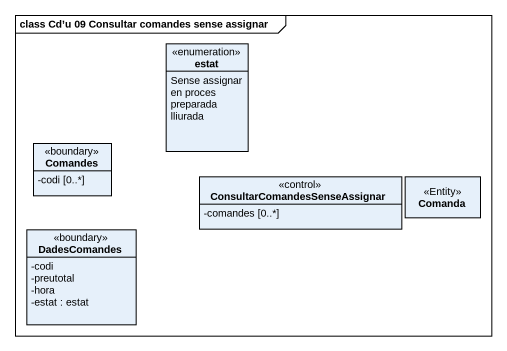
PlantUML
@startuml
mainframe class Cd’u 09 Consultar comandes sense assignar
hide circle
hide empty members
skinparam classAttributeIconSize 0
enum estat {
  Sense assignar
  en proces
  preparada
  lliurada
}
class Comandes <<boundary>> {
  -codi [0..*]
}
class "ConsultarComandesSenseAssignar" as ConsultarComandesSenseAssign <<control>> {
  -comandes [0..*]
}
class Comanda <<Entity>>
class DadesComandes <<boundary>> {
  -codi
  -preutotal
  -hora
  -estat : estat
}
@enduml
